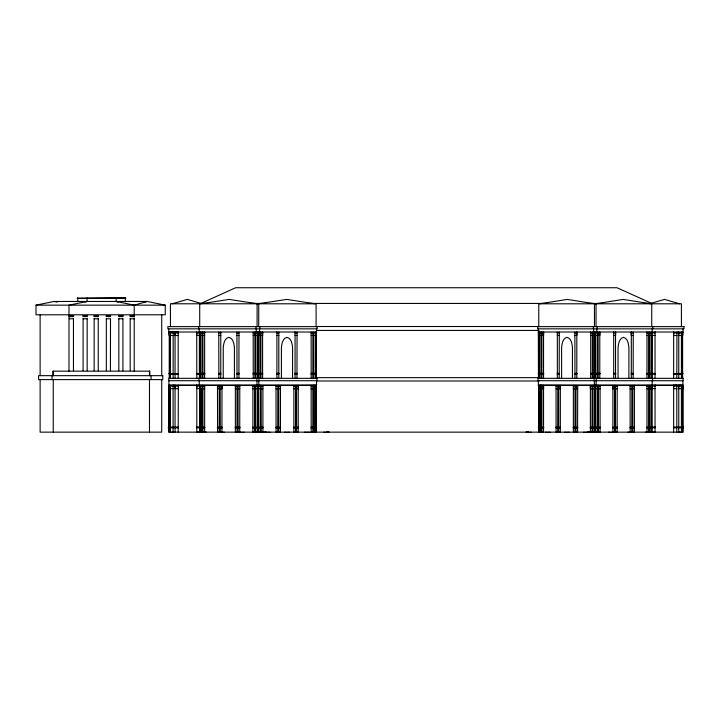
<?xml version="1.0" encoding="UTF-8"?>
<svg xmlns="http://www.w3.org/2000/svg" width="720" height="720" viewBox="0 0 720 720"><rect width="100%" height="100%" fill="white"/><g stroke="black" fill="none" stroke-linecap="round" stroke-linejoin="round"><path stroke-width="1.08" d="M172.224 303.786L187.335 299.394L201.366 303.48M650.484 303.48L664.515 299.403L679.617 303.795M116.145 297.936L116.145 301.464L134.208 305.154L147.177 301.464L165.24 305.154L165.24 314.793L36 314.793L36 305.154L54.054 301.464L147.177 301.464L143.964 302.121M84.951 301.995L87.066 301.464L87.066 297.936M87.066 301.464L69.003 305.154L69.003 371.232M539.694 303.795L567.297 299.403L594.891 303.795M595.602 303.795L623.205 299.403L650.808 303.795M200.673 303.795L229.113 299.403L257.544 303.795M258.273 303.795L286.713 299.403L315.144 303.795M207.585 303.435L200.889 303.435L235.629 287.739L617.022 287.739L651.762 303.435L643.95 303.435M249.993 303.435L265.617 303.435M308.025 303.435L546.858 303.435M588.15 303.435L602.658 303.435M36 305.154L165.24 305.154M69.048 315.666L73.755 315.666M82.773 315.666L87.48 315.666M93.852 315.666L98.559 315.666M106.029 315.666L110.727 315.666M118.521 315.666L123.228 315.666M129.87 315.666L134.577 315.666M69.156 316.602L73.656 316.602M82.881 316.602L87.381 316.602M93.951 316.602L98.46 316.602M106.128 316.602L110.628 316.602M118.62 316.602L123.129 316.602M129.969 316.602L134.478 316.602M69.255 318.789L73.548 318.789M82.98 318.789L87.273 318.789M94.059 318.789L98.352 318.789M106.227 318.789L110.52 318.789L110.421 370.683M118.728 318.789L123.021 318.789M130.077 318.789L134.37 318.789M315.855 326.511L539.046 326.511M316.971 330.435L539.046 330.435M200.106 332.001L168.795 332.001L168.795 328.842M169.794 332.1L173.268 332.1L173.268 332.964L169.794 332.964M316.539 332.01L199.278 332.01L199.278 328.851M538.335 332.01L683.046 332.01L683.046 328.851M196.641 332.865L200.115 332.865M538.38 332.865L539.145 332.865M651.744 332.865L655.209 332.865L655.209 332.01M174.888 332.964L178.353 332.964L178.353 332.1L174.888 332.1L174.951 335.502L178.281 335.502M199.323 332.973L202.014 332.946L202.014 332.091M220.86 332.946L218.754 332.946L218.754 332.091L218.862 378.342M239.013 332.946L236.916 332.946L236.916 332.091L237.015 378.342M253.152 332.946L254.988 332.946M255.852 332.946L257.697 332.946M258.12 332.946L259.965 332.946M260.829 332.946L262.674 332.946M278.901 332.946L276.804 332.946L276.804 332.091M297.063 332.946L294.957 332.946L294.957 332.091M311.094 332.946L312.939 332.946M313.803 332.946L316.494 332.973M538.38 332.973L540.999 332.946L540.999 332.091M541.836 332.946L543.627 332.946M557.244 332.946L559.287 332.946M576.909 332.946L574.866 332.946L574.866 332.091L574.965 378.342M592.416 332.946L590.625 332.946L590.625 332.091M593.253 332.946L595.044 332.946M595.458 332.946L597.249 332.946M598.077 332.946L599.868 332.946M615.627 332.946L613.584 332.946L613.584 332.091M631.215 332.946L633.258 332.946L633.258 332.091L633.159 378.342M648.666 332.946L646.875 332.946L646.875 332.091M649.503 332.946L652.113 332.973M673.497 332.973L676.962 332.973L676.962 332.109L676.791 378.576M678.582 332.973L682.047 332.973L682.047 332.109M200.088 335.412L196.704 335.403L196.704 332.001L196.803 378.468M538.407 335.412L539.127 335.412M651.816 335.412L655.137 335.412M173.196 335.502L169.866 335.502L169.866 332.1M199.35 335.511L201.978 335.475M202.914 335.475L204.687 335.475M218.799 335.475L220.815 335.475M236.961 335.475L238.977 335.475M253.188 335.475L254.952 335.475L254.988 332.091M255.888 335.475L257.661 335.475M258.156 335.475L259.929 335.475L259.965 332.091M260.865 335.475L262.638 335.475L262.674 332.091M276.849 335.475L278.865 335.475M295.002 335.475L297.018 335.475M311.13 335.475L312.903 335.475M313.839 335.475L316.476 335.511L316.539 328.851M538.407 335.511L540.963 335.475M557.289 335.475L559.242 335.475M574.911 335.475L576.864 335.475L576.909 332.091M590.661 335.475L592.38 335.475M593.289 335.475L595.008 335.475M595.494 335.475L597.204 335.475M613.629 335.475L615.591 335.475L615.627 332.091M633.213 335.475L631.251 335.475L631.251 332.091M646.911 335.475L648.63 335.475M649.539 335.475L652.095 335.511M676.89 335.511L673.569 335.511L673.569 332.109M681.975 335.511L678.654 335.511L678.654 332.109M200.133 373.347L202.032 373.347L202.032 374.085L200.133 374.085M220.878 373.347L218.709 373.347L218.709 374.085L220.878 374.085M239.031 373.347L236.862 373.347L236.862 374.085L239.031 374.085M257.715 373.347L255.816 373.347L255.816 374.085L257.715 374.085M258.111 373.347L260.01 373.347L260.01 374.085L258.111 374.085M260.811 373.347L262.71 373.347L262.71 374.085L260.811 374.085M311.085 373.347L312.984 373.347M313.785 373.347L315.684 373.347M539.163 373.347L541.008 373.347L541.008 374.085L539.163 374.085M557.199 373.347L559.296 373.347L559.296 374.085L557.199 374.085M592.434 373.347L590.589 373.347L590.589 374.085L592.434 374.085M593.217 373.347L595.053 373.347M595.44 373.347L597.285 373.347L597.285 374.085L595.44 374.085M649.485 373.347L651.33 373.347L651.33 374.292L655.29 374.193L655.29 373.455L651.717 373.455M680.976 373.347L683.046 373.347L682.614 374.085M199.305 373.554L200.133 373.554L196.56 373.446L196.56 374.184L200.133 374.292M315.684 373.554L316.512 373.554L316.512 374.292M651.33 373.554L652.131 373.554M169.236 374.076L168.795 373.338M173.529 374.076L173.97 373.338M311.085 374.085L312.984 374.085M313.785 374.085L315.684 374.085M593.217 374.085L595.053 374.085M649.485 374.085L651.33 374.085M678.312 374.085L677.88 373.347M315.684 374.292L316.512 374.193M538.362 374.193L539.163 374.292M316.971 377.658L539.046 377.658M316.971 380.988L539.046 380.988M538.335 385.146L682.911 385.146L682.911 380.718M275.814 385.362L200.178 385.362L200.178 386.226L202.014 386.226L202.014 385.362M277.839 385.362L275.994 385.362L276.084 432.261L277.749 432.261L277.803 385.362M278.046 385.362L295.632 385.362L295.632 386.226L293.787 386.226L293.787 385.362M295.956 385.362L316.44 385.254L316.377 388.683L314.73 388.683M538.434 385.254L573.102 385.362M573.273 385.362L575.064 385.362L575.064 386.226L573.273 386.226M575.316 385.362L651.294 385.362L651.258 388.791L649.539 388.791M199.881 385.362L170.433 385.353L170.433 432.144M651.969 385.371L681.417 385.362L681.417 432.153M169.794 386.118L173.268 386.118L173.268 385.245M174.888 386.118L178.353 386.118L178.353 385.245L178.182 432.144M196.641 386.01L200.106 386.01M313.839 386.127L316.44 386.127M540.963 386.127L538.434 386.127L538.335 380.718M651.744 386.019L655.209 386.019L655.209 385.155M673.497 386.127L676.962 386.127L676.962 385.254L673.497 385.254L673.569 388.683L676.89 388.683M678.582 386.127L682.047 386.127L682.047 385.254L678.582 385.254L678.654 388.683L681.975 388.683M217.485 386.226L219.33 386.226M220.194 386.226L222.03 386.226M258.453 386.226L260.298 386.226M261.153 386.226L262.998 386.226M275.994 386.226L277.839 386.226M278.703 386.226L280.548 386.226M298.332 386.226L296.487 386.226L296.487 385.362M311.094 386.226L312.939 386.226M313.803 386.226L315.648 386.226M539.208 386.226L540.999 386.226L540.999 385.362M541.836 386.226L543.627 386.226M556.011 386.226L557.802 386.226L557.802 385.362L557.712 432.261L556.092 432.261L556.047 385.362M558.639 386.226L560.43 386.226M575.901 386.226L577.692 386.226M590.31 386.226L592.101 386.226M592.938 386.226L594.729 386.226L594.729 385.362L594.639 432.261L592.515 432.261M595.773 386.226L597.564 386.226L597.564 385.362M598.401 386.226L600.192 386.226M612.81 386.226L614.592 386.226M615.429 386.226L617.22 386.226L617.22 385.362L617.139 432.261L615.519 432.261L615.429 385.362M631.863 386.226L630.072 386.226L630.072 385.362L630.162 432.261L632.376 432.261M632.7 386.226L634.491 386.226M648.666 386.226L646.875 386.226L646.875 385.362M649.503 386.226L651.294 386.226M173.196 388.683L169.866 388.683L169.794 385.245M178.281 388.683L174.951 388.683L174.951 385.245M201.915 388.683L196.704 388.575L196.641 385.146M538.497 388.683L540.9 388.683M650.403 388.683L655.137 388.584M200.214 388.791L201.978 388.791M202.914 388.791L204.687 388.791M217.521 388.791L219.294 388.791L219.33 385.362M220.23 388.791L221.994 388.791L221.994 385.362L221.949 432.261L219.663 432.261M235.314 388.791L237.078 388.791M238.014 388.791L239.787 388.791M252.855 388.791L254.628 388.791M255.564 388.791L257.328 388.791M258.489 388.791L260.253 388.791M261.189 388.791L262.962 388.791M276.03 388.791L277.803 388.791M278.739 388.791L280.512 388.791M293.823 388.791L295.587 388.791M296.532 388.791L298.296 388.791L298.296 385.362M311.13 388.791L312.903 388.791M313.839 388.791L315.612 388.791M539.244 388.791L540.963 388.791M556.047 388.791L557.766 388.791M573.309 388.791L575.028 388.791M577.656 388.791L575.937 388.791L575.937 385.362M592.065 388.791L590.346 388.791L590.31 385.362M592.974 388.791L594.693 388.791M595.809 388.791L597.528 388.791M600.156 388.791L598.437 388.791L598.401 385.362M614.556 388.791L612.846 388.791L612.846 385.362M615.465 388.791L617.184 388.791M630.108 388.791L631.827 388.791M632.736 388.791L634.455 388.791L634.455 385.362M646.911 388.791L648.63 388.791M313.767 427.086L316.512 427.086M538.362 427.086L541.035 427.086L541.008 427.941L539.163 427.941L539.163 427.194L541.008 427.194M650.358 427.086L655.29 426.987L655.29 427.734L651.717 427.734M202.032 427.194L200.133 427.194L200.133 427.941L202.032 427.941L202.059 427.086L196.56 426.978L196.56 427.725L202.059 427.833M220.149 427.194L222.048 427.194L222.048 427.941L220.149 427.941M258.435 427.194L260.334 427.194M261.144 427.194L263.043 427.194M275.985 427.194L277.884 427.194M278.685 427.194L280.593 427.194M311.085 427.194L312.984 427.194M313.785 427.194L315.684 427.194M577.71 427.194L575.865 427.194L575.865 427.941L577.71 427.941M592.11 427.194L590.265 427.194L590.265 427.941L592.11 427.941M595.764 427.194L597.6 427.194L597.6 427.941L595.764 427.941M600.228 427.194L598.383 427.194L598.383 427.941L600.228 427.941M614.637 427.194L612.792 427.194L612.792 427.941L614.637 427.941M615.42 427.194L617.265 427.194L617.265 427.941L615.42 427.941M632.682 427.194L634.527 427.194L634.527 427.941L632.682 427.941M649.485 427.194L651.33 427.194L651.33 427.941L649.485 427.941M680.976 427.194L683.046 427.194M314.757 427.833L316.512 427.833L316.512 426.987M538.587 427.833L538.362 426.987M169.236 427.932L168.363 427.932L168.363 427.185M173.529 427.932L173.97 427.185M258.435 427.941L260.334 427.941M261.144 427.941L263.043 427.941M275.985 427.941L277.884 427.941M278.685 427.941L280.593 427.941M311.085 427.941L312.984 427.941M313.785 427.941L315.684 427.941M678.312 427.941L677.88 427.194M682.614 427.941L683.487 427.941L683.487 427.194M206.199 432.045L196.803 432.045L196.803 385.146M256.392 432.054L259.425 432.054M262.746 432.054L266.121 432.054M313.992 432.054L316.278 432.054M326.691 432.054L329.229 432.054M526.023 432.054L528.489 432.054M538.587 432.054L540.81 432.054M587.286 432.054L590.553 432.054M593.775 432.054L596.718 432.054M645.642 432.054L655.038 432.054L655.038 385.155M173.529 432.252L168.795 432.252L168.795 385.353M202.293 432.261L200.268 432.261L200.268 385.362M205.299 432.261L202.968 432.261L202.914 385.362M222.66 432.261L224.514 432.261M241.254 432.261L238.068 432.261L238.068 385.362M242.406 432.261L244.26 432.261M260.73 432.261L258.543 432.261L258.543 385.362M263.736 432.261L261.243 432.261L261.153 385.362M265.131 432.261L266.976 432.261M268.137 432.261L269.982 432.261M284.607 432.261L286.461 432.261M287.613 432.261L289.458 432.261M304.353 432.261L306.198 432.261M307.359 432.261L309.204 432.261M323.568 432.261L325.413 432.261M326.574 432.261L328.419 432.261M526.806 432.261L528.597 432.261M529.722 432.261L531.513 432.261M545.454 432.261L547.254 432.261M548.37 432.261L550.17 432.261M564.624 432.261L566.415 432.261M567.54 432.261L569.331 432.261M583.533 432.261L585.324 432.261M586.449 432.261L588.24 432.261M589.599 432.261L592.011 432.261L592.101 385.362M608.499 432.261L610.299 432.261M611.415 432.261L614.511 432.261L614.511 385.362M627.669 432.261L629.46 432.261M646.317 432.261L648.576 432.261L648.63 385.362M649.233 432.261L651.204 432.261L651.204 385.362M678.312 432.261L683.046 432.261L683.046 385.362M54.054 301.464L57.276 302.121M116.145 301.464L118.278 302.085M683.352 385.362L683.352 386.226M683.226 385.362L683.226 388.791M682.911 332.091L682.911 332.946M682.911 385.362L682.911 386.226M682.785 332.091L682.785 335.475M682.785 385.362L682.785 388.791M682.614 332.091L682.614 378.342M682.614 385.362L682.614 432.261M681.975 332.109L681.876 378.576M681.876 385.254L681.876 432.153L169.965 432.144L169.965 385.245M681.417 326.637L681.417 303.795L538.767 303.795L538.767 326.637M681.417 332.01L681.417 378.342M678.753 332.109L678.753 378.576M678.753 385.254L678.753 432.153M678.015 332.091L678.015 332.946M678.015 385.362L678.015 386.226M676.791 385.254L676.791 432.153M673.659 332.109L673.659 378.576M673.659 385.254L673.659 432.153M655.038 332.01L655.038 378.468M652.806 326.637L652.806 328.851M652.536 378.342L652.536 380.718M652.167 328.851L652.068 378.576M652.167 380.718L652.167 385.146M651.996 385.155L651.996 388.683M652.131 426.987L652.131 427.833M651.906 385.254L651.906 432.153M651.735 303.795L651.735 326.637M651.735 335.313L651.735 378.342M651.735 388.701L651.735 432.153M651.402 332.109L651.402 378.576M651.294 332.091L651.375 335.511M651.204 332.091L651.204 378.342M649.692 432.153L649.602 385.254L649.593 432.261M649.503 332.091L649.593 378.342M648.63 332.091L648.576 378.342M646.965 332.091L646.965 378.342M646.965 385.362L646.965 432.261M634.401 385.362L634.401 432.261L632.79 432.261L632.79 385.362M631.863 385.362L631.773 432.261M631.314 332.091L631.314 378.342M628.902 378.342L628.902 347.895C628.56 344.088 627.93 338.382 623.475 337.347C619.02 338.382 618.39 344.088 618.048 347.895L618.048 378.342M615.528 332.091L615.528 378.342M613.692 332.091L613.692 378.342M612.891 385.362L612.891 432.261M600.102 385.362L600.102 432.261L598.491 432.261L598.491 385.362M599.832 332.091L599.832 335.475L598.122 335.475L598.122 332.091L598.167 378.342M599.787 332.091L599.787 378.342M597.474 385.362L597.474 432.261L595.863 432.261L595.809 385.362M597.132 326.637L597.132 328.851M597.249 332.091L597.159 378.342M596.817 328.851L596.817 332.01M596.322 378.342L596.322 380.718M596.124 380.718L596.124 385.146M596.043 303.795L596.043 326.637M595.494 332.091L595.539 378.342M595.413 332.01L595.413 378.342M595.242 385.362L595.251 432.153M595.08 332.01L595.08 378.342M594.954 332.091L594.954 378.342M594.459 303.795L594.459 326.637M594.378 380.718L594.378 385.146M594.171 378.342L594.171 380.718M593.676 328.851L593.676 332.01M593.37 326.637L593.37 328.851M593.343 332.091L593.343 378.342M593.019 385.362L593.019 432.261M592.38 332.091L592.326 378.342M590.715 332.091L590.715 378.342M590.391 385.362L590.391 432.261M577.692 385.362L577.602 432.261L575.991 432.261L575.991 385.362M576.81 332.091L576.81 378.342M574.983 385.362L574.983 432.261L573.363 432.261L573.363 385.362M572.445 378.342L572.445 347.895C572.103 344.088 571.473 338.382 567.027 337.347C562.572 338.382 561.942 344.088 561.6 347.895L561.6 378.342M559.287 332.091L559.188 378.342M557.343 332.091L557.343 378.342M543.627 332.091L543.582 335.475L541.872 335.475L541.836 332.091M543.582 385.362L543.582 388.791L541.872 388.791L541.836 385.362M543.537 332.091L543.537 378.342M543.537 385.362L543.537 432.261L541.917 432.261L541.917 385.362M541.917 332.091L541.917 378.342M540.909 332.091L540.909 378.342M540.9 385.254L540.909 432.261L539.289 432.261L539.289 385.362M540.81 385.254L540.81 432.153M539.208 332.091L539.289 378.342M539.1 332.109L539.1 378.576M538.767 332.01L538.767 378.342M538.767 385.362L538.767 432.153M538.587 385.155L538.587 432.153M538.335 328.851L538.434 378.576M316.548 380.718L316.548 385.146L168.93 385.137L168.93 380.709M316.44 332.01L316.44 378.576M316.278 385.155L316.278 432.153M316.098 326.637L316.098 303.795L170.433 303.786L170.433 326.628M316.098 332.01L316.098 378.342M316.098 385.362L316.098 432.153M315.729 332.109L315.756 378.576M315.612 332.091L315.558 378.342M315.558 385.362L315.558 432.261L313.893 432.261L313.839 385.254M313.992 385.254L313.992 432.153M313.803 332.091L313.893 378.342M312.903 332.091L312.849 378.342M312.849 385.362L312.849 432.261L311.184 432.261L311.13 385.362M311.13 332.091L311.184 378.342M298.242 385.362L298.242 432.261L296.577 432.261L296.577 385.362M297.063 332.091L296.964 378.342M295.542 385.362L295.542 432.261L293.877 432.261L293.877 385.362M295.065 332.091L295.065 378.342M292.572 378.342L292.572 347.895C292.248 344.052 291.501 338.319 286.983 337.347C282.474 338.319 281.727 344.052 281.403 347.895L281.403 378.342M280.458 385.362L280.458 432.261L278.793 432.261L278.739 385.362M278.802 332.091L278.802 378.342M276.903 332.091L276.903 378.342M262.908 385.362L262.908 432.261M262.584 332.091L262.584 378.342M260.919 332.091L260.919 378.342M260.298 385.362L260.208 432.261M259.848 326.637L259.848 328.851M259.875 332.091L259.875 378.342M259.524 328.851L259.524 332.01M259.02 378.342L259.02 380.718M258.723 303.795L258.723 326.637M258.813 380.718L258.813 385.146M258.21 332.091L258.21 378.342M258.084 332.01L258.084 378.342M257.904 385.362L257.913 432.153M257.742 332.01L257.742 378.342M257.607 332.091L257.607 378.342M257.373 385.362L257.373 386.226L255.528 386.226L255.528 385.362M257.328 385.362L257.283 432.261L255.618 432.261L255.618 385.362M257.094 303.795L257.094 326.637M257.004 380.718L257.004 385.146M256.806 378.342L256.806 380.718M256.293 328.851L256.293 332.01M255.969 326.637L255.969 328.851M255.888 332.091L255.942 378.342M254.898 332.091L254.898 378.342M254.664 385.362L254.664 386.226L252.819 386.226L252.819 385.362M254.574 385.362L254.574 432.261L252.909 432.261L252.909 385.362M253.188 332.091L253.242 378.342M239.823 385.362L239.823 386.226L237.978 386.226L237.978 385.362M239.787 385.362L239.733 432.261M238.977 332.091L238.914 378.342M237.114 385.362L237.114 386.226L235.269 386.226L235.269 385.362M237.024 385.362L237.024 432.261L235.359 432.261L235.359 385.362M234.423 378.342L234.423 347.895C234.09 344.052 233.343 338.319 228.834 337.347C224.316 338.319 223.578 344.052 223.245 347.895L223.245 378.342M220.761 332.091L220.761 378.342M220.194 385.362L220.284 432.261M219.24 385.362L219.24 432.261L217.575 432.261L217.485 385.362M204.723 332.091L204.723 332.946L202.878 332.946L202.878 332.091M204.723 385.362L204.723 386.226L202.878 386.226L202.878 385.362M204.633 332.091L204.633 378.342M204.687 385.362L204.633 432.261M202.914 332.091L202.968 378.342M201.978 332.091L201.933 378.342M201.987 385.254L201.933 432.261M201.825 388.683L201.825 432.153M200.214 332.091L200.268 378.342M200.178 332.091L200.061 378.576M199.719 303.795L199.719 326.637M199.719 332.01L199.719 378.342M199.719 385.362L199.719 432.153M199.539 385.155L199.539 432.153M199.377 332.01L199.377 378.576M199.377 385.155L199.449 388.683M199.305 426.987L199.305 427.833M199.269 380.718L199.269 385.146M198.9 378.342L198.9 380.718M198.612 326.637L198.612 328.851M178.182 332.1L178.182 378.567M175.05 332.1L175.05 378.567M175.05 385.245L175.05 432.144M173.835 332.082L173.835 332.937M173.835 385.353L173.835 386.217M173.196 332.1L173.097 378.567M173.097 385.245L173.097 432.144M170.433 332.001L170.433 378.333M169.965 332.1L169.965 378.567M169.236 332.082L169.236 378.333M169.236 385.353L169.236 432.252M169.056 332.082L169.056 335.466M169.056 385.353L169.056 388.782M168.93 332.082L168.93 332.937M168.93 385.353L168.93 386.217M168.624 385.353L168.624 388.782M168.498 385.353L168.498 386.217M161.73 314.793L161.73 375.66M161.73 379.602L161.73 432.144L40.122 432.144L40.122 379.602M151.038 375.66L151.038 379.602M149.796 375.66L149.796 371.151L52.983 371.151L52.983 375.66M149.481 371.151L149.481 375.66M149.481 379.602L149.481 432.144M134.208 305.154L134.208 314.793M134.208 318.114L134.208 371.232M130.185 318.789L130.185 370.683M125.262 297.936L125.262 301.464M122.922 318.789L122.922 370.683M118.827 318.789L118.827 370.683M106.335 318.789L106.335 370.683M98.244 318.789L98.244 370.683M94.158 318.789L94.158 370.683M87.174 318.789L87.174 370.683M83.088 318.789L83.088 370.683M77.769 297.936L77.769 301.464M73.449 318.789L73.449 370.683M53.244 371.151L53.244 375.66M53.244 379.602L53.244 432.144M52.038 375.66L52.038 379.602M40.122 314.793L40.122 375.66M125.748 297.936L77.283 298.296L125.748 297.936M317.205 326.637L167.85 326.628L167.85 328.842L317.205 328.851L317.205 326.637M684 326.637L537.687 326.637L537.687 328.851L684 328.851L684 326.637M204.741 373.347L202.842 373.347L202.842 374.085L204.741 374.085L204.741 373.347M255.006 373.347L253.107 373.347L253.107 374.085L255.006 374.085L255.006 373.347M278.955 373.347L276.786 373.347L276.786 374.085L278.955 374.085L278.955 373.347M297.108 373.347L294.948 373.347L294.948 374.085L297.108 374.085L297.108 373.347M543.636 373.347L541.791 373.347L541.791 374.085L543.636 374.085L543.636 373.347M576.927 373.347L574.821 373.347L574.821 374.085L576.927 374.085L576.927 373.347M599.913 373.347L598.068 373.347L598.068 374.085L599.913 374.085L599.913 373.347M615.672 373.347L613.575 373.347L613.575 374.085L615.672 374.085L615.672 373.347M633.303 373.347L631.197 373.347L631.197 374.085L633.303 374.085L633.303 373.347M648.711 373.347L646.866 373.347L646.866 374.085L648.711 374.085L648.711 373.347M173.286 373.545L169.722 373.545L169.722 374.292L173.286 374.292L173.286 373.545M178.38 373.545L174.807 373.545L174.807 374.292L178.38 374.292L178.38 373.545M539.163 373.455L538.362 373.455L539.163 373.554M677.043 373.554L673.47 373.554L673.47 374.292L677.043 374.292L677.043 373.554M682.128 373.554L678.555 373.554L678.555 374.292L682.128 374.292L682.128 373.554M162.792 375.66L38.574 375.66L38.574 379.602L162.792 379.602L162.792 375.66M316.926 378.342L168.795 378.333L168.795 380.709L316.926 380.718L316.926 378.342M683.046 378.342L537.966 378.342L537.966 380.718L683.046 380.718L683.046 378.342M560.385 388.791L558.675 388.791L558.675 385.362L558.72 432.261L560.34 432.261L560.34 385.362L560.385 388.791M173.286 427.077L169.722 427.077L169.722 427.824L173.286 427.824L173.286 427.077M178.38 427.077L174.807 427.077L174.807 427.824L178.38 427.824L178.38 427.077M677.043 427.086L673.47 427.086L673.47 427.833L677.043 427.833L677.043 427.086M682.128 427.086L678.555 427.086L678.555 427.833L682.128 427.833L682.128 427.086M204.741 427.194L202.842 427.194L202.842 427.941L204.741 427.941L204.741 427.194M219.339 427.194L217.44 427.194L217.44 427.941L219.339 427.941L219.339 427.194M237.132 427.194L235.233 427.194L235.233 427.941L237.132 427.941L237.132 427.194M239.841 427.194L237.933 427.194L237.933 427.941L239.841 427.941L239.841 427.194M254.682 427.194L252.774 427.194L252.774 427.941L254.682 427.941L254.682 427.194M257.382 427.194L255.483 427.194L255.483 427.941L257.382 427.941L257.382 427.194M295.668 427.194L293.769 427.194L293.769 427.941L295.668 427.941L295.668 427.194M298.377 427.194L296.478 427.194L296.478 427.941L298.377 427.941L298.377 427.194M543.636 427.194L541.791 427.194L541.791 427.941L543.636 427.941L543.636 427.194M557.811 427.194L555.966 427.194L555.966 427.941L557.811 427.941L557.811 427.194M560.439 427.194L558.594 427.194L558.594 427.941L560.439 427.941L560.439 427.194M575.082 427.194L573.237 427.194L573.237 427.941L575.082 427.941L575.082 427.194M594.738 427.194L592.893 427.194L592.893 427.941L594.738 427.941L594.738 427.194M631.908 427.194L630.063 427.194L630.063 427.941L631.908 427.941L631.908 427.194M648.711 427.194L646.866 427.194L646.866 427.941L648.711 427.941L648.711 427.194"/></g></svg>
